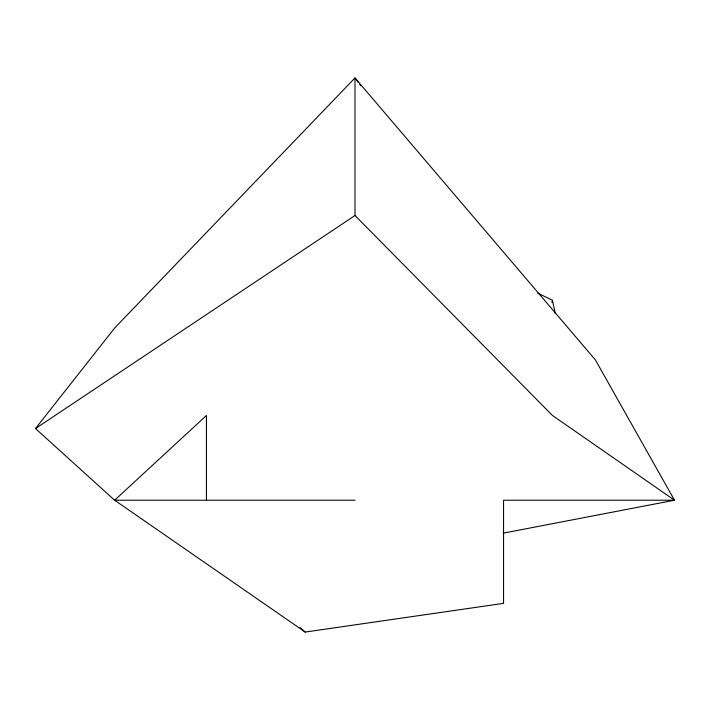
<?xml version="1.0" encoding="UTF-8"?>
<svg xmlns="http://www.w3.org/2000/svg" width="710" height="710" viewBox="0 0 710 710"><rect width="100%" height="100%" fill="white"/><g stroke="black" fill="none" stroke-linecap="round" stroke-linejoin="round"><path stroke-width="1.06" d="M551.936 302.469L552.46 300.312L537.798 293.115M358.319 82.351L355 77.931L355 215.512L552.46 415.483L674.5 500.222L503.559 500.222L503.559 603.358L305.185 632.069L114.629 500.222L35.5 428.547L114.629 328.064L355 77.931L595.37 359.89L674.5 500.222L503.079 533.192M35.5 428.547L355 215.512M355 500.222L114.629 500.222L206.441 415.483L206.441 500.222M300.241 627.649L305.185 632.069M359.65 84.117L360.982 85.883M552.46 300.312L555.247 313.287"/></g></svg>
